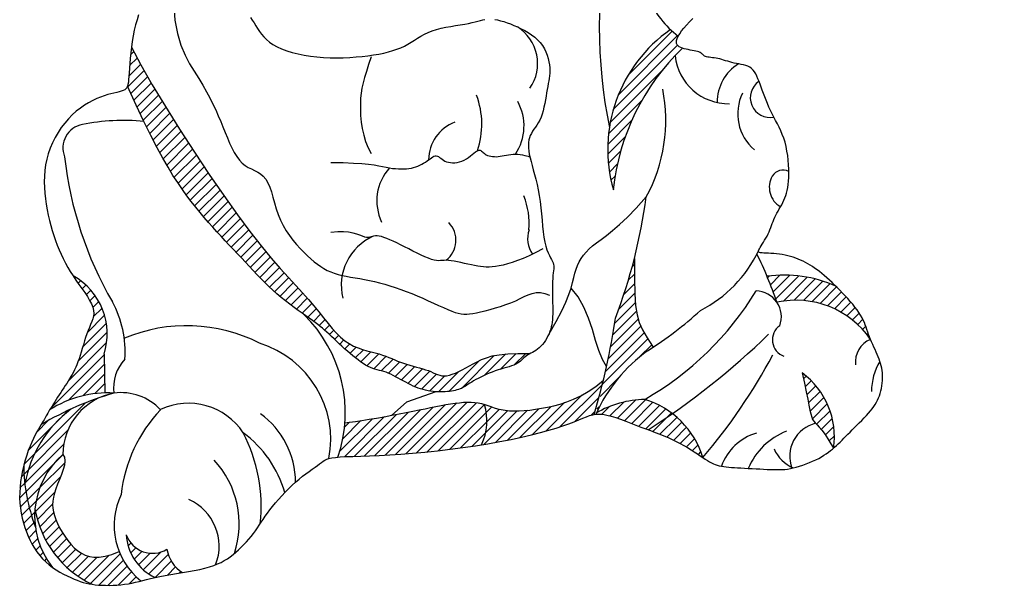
# Model space of a CAD drawing. Extents: x 282 to 549, y 1582 to 1901.
# Drawn here: x 281.8 to 548.7, y 1581.8 to 1735.2 of the extents above; entities that cross this region are included whole.
import ezdxf

# ---------------------------------------------------------------- set-up
doc = ezdxf.new("R2010")
doc.units = 0
doc.header["$LTSCALE"] = 10
doc.header["$MEASUREMENT"] = 0
for name, color, linetype in [('3', 3, 'CONTINUOUS'), ('7', 7, 'CONTINUOUS'), ('BH', 3, 'CONTINUOUS')]:
    doc.layers.add(name, color=color, linetype=linetype)
pattern_1 = [(45, (-11471.3407, 1986.247), (-1.32582521, 1.32582521), [])]

msp = doc.modelspace()

# ---------------------------------------------------------------- hatches: boundary and pattern name
at = {"layer": 'BH'}
h = msp.add_hatch(dxfattribs=at)
h.set_pattern_fill('ANSI31', color=256, scale=15, style=0)
h.set_pattern_definition(pattern_1)
h.paths.add_polyline_path([(461.65, 1727.49), (461.2, 1727.66), (460.81, 1727.86), (460.49, 1728.11), (460.24, 1728.4), (460.08, 1728.75), (460.02, 1729.15), (460.07, 1729.62), (460.24, 1730.17), (460.52, 1730.78, -0.027622), (458.43, 1732.54, 0.321557), (442.91, 1689.09, -0.17676)])
h.paths.add_polyline_path([(522.2, 1778.5, 0.099135), (523.54, 1796.69, 0.33136), (519.3, 1802.71, -0.010525), (519.6, 1801.08, -0.032999)])
h.paths.add_polyline_path([(535.22, 1826.33, -0.356332), (540.87, 1793.74), (541.37, 1794.17), (542.3, 1795.07), (543.14, 1795.99), (543.9, 1796.94), (544.59, 1797.91), (545.2, 1798.89), (545.75, 1799.89), (546.25, 1800.89), (546.69, 1801.91), (547.09, 1802.92), (547.44, 1803.94), (547.76, 1804.96), (548.03, 1805.97), (548.26, 1806.99), (548.44, 1808.01), (548.58, 1809.02), (548.68, 1810.04), (548.73, 1811.06), (548.73, 1812.08), (548.69, 1813.09), (548.6, 1814.1), (548.47, 1815.1), (548.3, 1816.09), (548.08, 1817.07), (547.82, 1818.03), (547.52, 1818.98), (547.17, 1819.91), (546.79, 1820.82), (546.36, 1821.73), (545.89, 1822.63), (545.37, 1823.54), (544.8, 1824.45), (544.18, 1825.38), (543.51, 1826.33), (542.79, 1827.31), (542.03, 1828.29), (541.25, 1829.28), (540.45, 1830.24), (539.66, 1831.17), (538.88, 1832.05), (538.14, 1832.87), (537.44, 1833.61), (536.8, 1834.26), (536.21, 1834.83), (535.65, 1835.32), (535.12, 1835.74), (534.6, 1836.09), (534.09, 1836.4), (533.56, 1836.67), (533.01, 1836.89), (532.43, 1837.1), (531.83, 1837.27), (531.22, 1837.41), (530.59, 1837.52), (529.97, 1837.6), (529.37, 1837.64), (528.78, 1837.64), (528.23, 1837.61), (527.71, 1837.54), (527.23, 1837.44), (526.77, 1837.32), (526.33, 1837.21), (525.91, 1837.1), (525.49, 1837.02), (525.08, 1836.97), (524.65, 1836.97, -0.45122), (521.54, 1802.68, 0.427534)])
h = msp.add_hatch(dxfattribs=at)
h.set_pattern_fill('ANSI31', color=256, scale=15, style=0)
h.set_pattern_definition(pattern_1)
h.paths.add_polyline_path([(398.63, 1618.67), (402.1, 1619.13), (405.53, 1619.64), (407.13, 1619.9, 0.184399), (407.96, 1630.83), (407.15, 1631.06), (406.26, 1631.26), (405.34, 1631.39), (404.36, 1631.45), (403.34, 1631.46), (402.27, 1631.42), (401.15, 1631.32), (399.99, 1631.19), (398.77, 1631.01), (397.5, 1630.8), (396.18, 1630.56), (394.79, 1630.29), (393.34, 1630), (391.82, 1629.69), (390.21, 1629.36), (388.51, 1629.01), (386.71, 1628.65), (384.81, 1628.28), (382.8, 1627.9), (380.73, 1627.52), (378.65, 1627.16), (376.63, 1626.82), (374.7, 1626.51), (372.93, 1626.25), (371.37, 1626.04), (370.08, 1625.9, -0.064331), (368.17, 1616.54), (368.8, 1616.6), (370.37, 1616.69), (372.24, 1616.76), (374.39, 1616.84), (376.79, 1616.92), (379.41, 1617.03), (382.24, 1617.16), (385.26, 1617.35), (388.44, 1617.58), (391.76, 1617.89), (395.17, 1618.25)])
h.paths.add_polyline_path([(310.75, 1595.51, 0.275653), (318.56, 1583.91), (319.86, 1584.18), (321.29, 1584.45), (322.81, 1584.71), (324.39, 1584.97), (326.01, 1585.24, -0.221741), (321.8, 1591.54, -0.474761)])
h.paths.add_polyline_path([(307.17, 1581.79), (308.23, 1581.85), (309.28, 1581.94), (310.31, 1582.06), (311.32, 1582.21), (312.3, 1582.39), (313.27, 1582.6), (314.23, 1582.84), (314.73, 1582.97, -0.129477), (308.86, 1590.9), (306.81, 1590.16), (305, 1589.67), (303.41, 1589.41), (302, 1589.38), (300.75, 1589.55), (299.61, 1589.91), (298.57, 1590.45), (297.58, 1591.14), (296.64, 1591.98), (295.73, 1592.93), (294.86, 1593.97), (294.06, 1595.08), (293.32, 1596.22), (292.66, 1597.38), (292.09, 1598.53), (291.61, 1599.63), (291.24, 1600.68), (290.98, 1601.69), (290.82, 1602.67), (290.77, 1603.64), (290.83, 1604.64), (290.99, 1605.67), (291.27, 1606.76), (291.66, 1607.93), (292.14, 1609.19), (292.68, 1610.51), (293.2, 1611.84), (293.66, 1613.15), (293.98, 1614.39), (294.1, 1615.52), (293.97, 1616.5), (293.53, 1617.29, 0.193328), (285.98, 1602.52, 0.243306), (301.47, 1582.04), (302.31, 1581.93), (303.19, 1581.85), (304.13, 1581.79), (305.11, 1581.77), (306.13, 1581.76)])
h.paths.add_polyline_path([(458.93, 1628.35, 0.088284), (451.46, 1632.22, 0.12277), (438.33, 1628.57, 0.002256), (438.17, 1628.21), (439.06, 1628.25), (440.03, 1628.18), (441.12, 1627.98), (442.31, 1627.68), (443.57, 1627.29), (444.9, 1626.84), (446.27, 1626.33), (447.66, 1625.8), (449.05, 1625.26), (450.41, 1624.72), (451.74, 1624.21), (452.38, 1623.97, 0.009524)])
h.paths.add_polyline_path([(457.81, 1621.84), (458.92, 1621.35), (460, 1620.83), (461.05, 1620.29), (462.07, 1619.72), (463.05, 1619.14), (463.99, 1618.56), (464.88, 1617.99), (465.72, 1617.44), (466.5, 1616.93), (467.22, 1616.45, 0.15465), (458.93, 1628.35, -0.009524), (452.38, 1623.97), (453.03, 1623.73), (454.28, 1623.25), (455.49, 1622.79), (456.66, 1622.32)])
h.paths.add_polyline_path([(450.84, 1651.08), (449.94, 1653.05), (449.34, 1655.15), (448.96, 1657.66), (448.76, 1660.86), (448.66, 1665.03), (448.62, 1670.46, -0.029228), (443.47, 1654.26, -0.01935), (438.24, 1628.52, -0.000914), (438.33, 1628.57, -0.127417), (452.22, 1645.42, 0.004537), (453.73, 1646.39), (452.08, 1648.95)])
h.paths.add_polyline_path([(484.63, 1665.62, -0.017688), (487.28, 1658.57, -0.304851), (512.71, 1648.48), (512.43, 1649.16), (512.17, 1649.84), (511.94, 1650.49), (511.72, 1651.14), (511.5, 1651.78), (511.27, 1652.41), (511.02, 1653.05), (510.74, 1653.71), (510.41, 1654.37), (510.02, 1655.06), (509.57, 1655.77), (509.05, 1656.5), (508.48, 1657.25), (507.87, 1658.01), (507.22, 1658.78), (506.54, 1659.55), (505.84, 1660.32), (505.12, 1661.07), (504.4, 1661.82), (503.68, 1662.55), (503.32, 1662.9, 0.142171)])
h.paths.add_polyline_path([(494.12, 1639.39), (494.77, 1636.6), (495.28, 1634.24), (495.68, 1632.27), (496, 1630.64), (496.26, 1629.32), (496.49, 1628.26), (496.73, 1627.43), (496.99, 1626.79), (497.3, 1626.27), (497.69, 1625.81), (498.18, 1625.31), (498.77, 1624.68), (499.5, 1623.82), (500.38, 1622.65), (501.43, 1621.07), (502.67, 1618.98, 0.277859)])
h.paths.add_polyline_path([(286.07, 1622.56), (285.6, 1621.64), (285.12, 1620.63), (284.64, 1619.53), (284.18, 1618.35), (283.74, 1617.08), (283.32, 1615.73), (282.94, 1614.33, 0.026563), (283.24, 1609.32, -0.189042), (295.72, 1629.56, 0.025303), (287.69, 1625.4), (287.34, 1624.81), (286.95, 1624.15), (286.52, 1623.4)], flags=17)
h.paths.add_polyline_path([(283.24, 1609.32, 0.063316), (286.07, 1597.74, -0.24983), (293.53, 1617.29, -0.289894), (303.45, 1632.66, 0.023305), (295.72, 1629.56, 0.189042)])
h.paths.add_polyline_path([(282.94, 1614.33), (282.61, 1612.88), (282.32, 1611.4), (282.1, 1609.91), (281.93, 1608.42), (281.84, 1606.94), (281.83, 1605.49), (281.9, 1604.07), (282.03, 1602.69), (282.24, 1601.33), (282.5, 1600.01), (282.83, 1598.72), (283.21, 1597.47), (283.64, 1596.26), (284.12, 1595.08), (284.65, 1593.95), (285.22, 1592.86), (285.85, 1591.81), (286.53, 1590.81), (287.26, 1589.86), (288.05, 1588.97), (288.9, 1588.13), (289.8, 1587.35), (290.75, 1586.63, -0.137992), (286.07, 1597.74, -0.09003)])
h.paths.add_polyline_path([(304.72, 1644.48, 0.359439), (296.31, 1665.72), (297.09, 1664.57), (297.9, 1663.42), (298.71, 1662.29), (299.48, 1661.18), (300.2, 1660.12), (300.82, 1659.09), (301.32, 1658.12), (301.68, 1657.2), (301.88, 1656.36), (301.93, 1655.56), (301.84, 1654.8), (301.66, 1654.06), (301.4, 1653.31), (301.09, 1652.56), (300.74, 1651.76), (300.39, 1650.92), (300.05, 1650.01), (299.72, 1649.05), (299.41, 1648.06), (299.11, 1647.06), (298.81, 1646.05), (298.52, 1645.07), (298.23, 1644.12), (297.94, 1643.22), (297.65, 1642.4), (297.35, 1641.63), (297.05, 1640.92), (296.74, 1640.25), (296.41, 1639.61), (296.08, 1639), (295.73, 1638.39), (295.37, 1637.79), (294.99, 1637.18), (294.6, 1636.56), (294.2, 1635.94), (293.79, 1635.31), (293.37, 1634.68), (292.96, 1634.06), (292.54, 1633.43), (292.14, 1632.8), (291.74, 1632.18), (291.35, 1631.57), (290.97, 1630.98), (290.62, 1630.41), (290.28, 1629.86), (289.97, 1629.35, -0.138248), (304.98, 1633.98)])
h.paths.add_polyline_path([(340.94, 1682.31), (337.22, 1687.51), (333.27, 1693.24), (329.23, 1699.3), (325.21, 1705.51), (321.37, 1711.65), (317.82, 1717.54), (314.7, 1722.98), (312.15, 1727.77), (311.97, 1726.23), (311.81, 1724.73), (311.69, 1723.32), (311.59, 1722.01), (311.51, 1720.85), (311.45, 1719.84), (311.39, 1718.99), (311.32, 1718.27), (311.22, 1717.68), (311.09, 1717.19), (313.44, 1712.07), (315.53, 1707.64), (317.41, 1703.81), (319.11, 1700.51), (320.66, 1697.67), (322.09, 1695.19), (323.43, 1693), (324.71, 1691.03), (325.97, 1689.19), (327.2, 1687.48), (328.41, 1685.87), (329.6, 1684.36), (330.77, 1682.93), (331.93, 1681.56), (333.08, 1680.24), (334.23, 1678.96), (335.36, 1677.71), (336.49, 1676.48), (337.61, 1675.27), (338.72, 1674.08), (339.82, 1672.91), (340.92, 1671.75), (342, 1670.6), (343.07, 1669.46), (344.12, 1668.32), (345.17, 1667.2), (346.22, 1666.09), (347.27, 1664.99), (348.34, 1663.91), (349.41, 1662.86), (350.51, 1661.83), (351.63, 1660.83), (352.79, 1659.86), (353.95, 1658.92), (355.12, 1658.03), (356.27, 1657.17), (357.39, 1656.36), (358.47, 1655.6), (359.48, 1654.88), (360.41, 1654.22), (361.25, 1653.62), (362.01, 1653.06), (362.71, 1652.53), (363.36, 1652.01), (363.98, 1651.51), (364.58, 1651), (365.18, 1650.47), (365.8, 1649.91), (366.45, 1649.31), (367.13, 1648.67), (367.82, 1648.01), (368.54, 1647.33), (369.26, 1646.65), (370, 1645.97), (370.74, 1645.3), (371.47, 1644.65), (372.2, 1644.04), (372.92, 1643.45), (373.64, 1642.91), (374.34, 1642.41), (375.03, 1641.95), (375.7, 1641.54), (376.36, 1641.18), (377, 1640.88), (377.63, 1640.62), (378.24, 1640.42), (378.84, 1640.24), (379.43, 1640.08), (380.03, 1639.92), (380.63, 1639.75), (381.24, 1639.56), (381.86, 1639.33), (382.5, 1639.05), (383.16, 1638.73), (383.83, 1638.38), (384.51, 1638.01), (385.2, 1637.63), (385.89, 1637.24), (386.57, 1636.86), (387.26, 1636.49), (387.94, 1636.15), (388.62, 1635.84), (389.29, 1635.55), (389.96, 1635.29), (390.63, 1635.06), (391.3, 1634.86), (391.98, 1634.68), (392.66, 1634.54), (393.34, 1634.43), (394.03, 1634.35), (394.71, 1634.29), (395.39, 1634.26), (396.05, 1634.25), (396.7, 1634.27), (397.32, 1634.29), (397.92, 1634.34), (398.49, 1634.39), (399.02, 1634.47), (399.53, 1634.55), (400.01, 1634.65), (400.47, 1634.77), (400.9, 1634.9), (401.31, 1635.05), (401.7, 1635.21), (402.07, 1635.4), (402.43, 1635.61), (402.8, 1635.83), (403.18, 1636.07), (403.57, 1636.34), (404.01, 1636.62), (404.48, 1636.92), (405.01, 1637.24), (405.59, 1637.57), (406.23, 1637.92), (406.92, 1638.28), (407.65, 1638.63), (408.41, 1638.98), (409.2, 1639.32), (410, 1639.64), (410.81, 1639.93), (411.62, 1640.2), (412.42, 1640.43), (413.19, 1640.66), (413.95, 1640.87), (414.66, 1641.08), (415.32, 1641.29), (415.93, 1641.51), (416.48, 1641.75), (416.95, 1642.02), (417.36, 1642.3), (417.72, 1642.6), (418.04, 1642.9), (418.35, 1643.2), (418.66, 1643.5), (418.97, 1643.78), (419.31, 1644.04), (419.68, 1644.29), (420.09, 1644.51), (420.3, 1644.63), (417.02, 1644.7), (414.27, 1644.6), (411.98, 1644.35), (410.08, 1643.99), (408.5, 1643.53), (407.15, 1643.01), (405.98, 1642.44), (404.91, 1641.86), (403.87, 1641.29), (402.86, 1640.74), (401.89, 1640.22), (400.95, 1639.76), (400.06, 1639.35), (399.22, 1639.02), (398.43, 1638.77), (397.69, 1638.62), (397.02, 1638.58), (396.4, 1638.63), (395.81, 1638.76), (395.23, 1638.95), (394.65, 1639.19), (394.05, 1639.46), (393.41, 1639.74), (392.73, 1640.02), (391.98, 1640.28), (391.18, 1640.53), (390.34, 1640.76), (389.47, 1641), (388.58, 1641.24), (387.7, 1641.48), (386.83, 1641.74), (385.98, 1642.01), (385.17, 1642.31), (384.39, 1642.62), (383.61, 1642.95), (382.83, 1643.28), (382.03, 1643.61), (381.19, 1643.94), (380.3, 1644.25), (379.34, 1644.55), (378.31, 1644.83), (377.2, 1645.1), (376.05, 1645.4), (374.87, 1645.75), (373.66, 1646.18), (372.44, 1646.7), (371.24, 1647.35), (370.06, 1648.14), (368.91, 1649.1), (367.79, 1650.21), (366.66, 1651.47), (365.5, 1652.85), (364.29, 1654.34), (363.01, 1655.93), (361.64, 1657.61), (360.16, 1659.34), (358.53, 1661.15), (356.74, 1663.09), (354.76, 1665.25), (352.55, 1667.72), (350.1, 1670.57), (347.36, 1673.9), (344.32, 1677.78)])
h = msp.add_hatch(dxfattribs=at)
h.set_pattern_fill('ANSI31', color=256, scale=15, style=0)
h.set_pattern_definition(pattern_1)
h.paths.add_polyline_path([(425.38, 1623.84), (427.41, 1624.45), (429.24, 1625.05), (430.87, 1625.62), (432.3, 1626.16), (433.54, 1626.66), (434.62, 1627.11), (435.59, 1627.5), (436.47, 1627.83), (437.32, 1628.06), (437.74, 1628.14, 0.012245), (440.19, 1637.35), (438.13, 1635.75), (436.06, 1634.36), (434.06, 1633.22), (432.13, 1632.29), (430.27, 1631.55), (428.47, 1630.96), (426.73, 1630.49), (425.03, 1630.11), (423.38, 1629.79), (421.77, 1629.53), (420.23, 1629.32), (418.74, 1629.18), (417.33, 1629.1), (416, 1629.08), (414.74, 1629.14), (413.58, 1629.25), (412.51, 1629.44), (411.52, 1629.68), (410.6, 1629.95), (409.71, 1630.25), (408.86, 1630.54), (408.01, 1630.82), (407.96, 1630.83, -0.184399), (407.13, 1619.9), (408.89, 1620.19), (412.12, 1620.76), (415.18, 1621.36), (418.04, 1621.97), (420.69, 1622.59), (423.14, 1623.22)])

# ---------------------------------------------------------------- linework, layer by layer
at = {"layer": '3'}
for points in [[(323.64, 1739.39), (323.97, 1735.13), (324.64, 1731.47), (325.58, 1728.35), (326.71, 1725.66), (327.95, 1723.31), (329.22, 1721.23), (330.44, 1719.3), (331.55, 1717.47), (332.55, 1715.71), (333.46, 1714.01), (334.27, 1712.36), (335.02, 1710.76), (335.72, 1709.19), (336.37, 1707.66), (336.99, 1706.14), (337.6, 1704.65), (338.2, 1703.19), (338.81, 1701.78), (339.43, 1700.45), (340.07, 1699.22), (340.74, 1698.11), (341.45, 1697.14), (342.2, 1696.33), (343.01, 1695.68), (343.85, 1695.17), (344.71, 1694.74), (345.57, 1694.34), (346.41, 1693.91), (347.21, 1693.42), (347.94, 1692.8), (348.6, 1692.01), (349.17, 1691.01), (349.67, 1689.83), (350.12, 1688.5), (350.56, 1687.05), (351, 1685.52), (351.47, 1683.96), (352.01, 1682.39), (352.62, 1680.86), (353.35, 1679.39), (354.16, 1677.99), (355.05, 1676.66), (355.99, 1675.41), (356.97, 1674.24), (357.96, 1673.14), (358.95, 1672.12), (359.92, 1671.19), (360.85, 1670.34), (361.75, 1669.57), (362.63, 1668.87), (363.51, 1668.25), (364.4, 1667.7), (365.3, 1667.22), (366.24, 1666.79), (367.21, 1666.43), (368.25, 1666.12), (369.33, 1665.86), (370.46, 1665.62), (371.64, 1665.41), (372.86, 1665.2), (374.12, 1664.99), (375.42, 1664.76), (376.74, 1664.5), (378.1, 1664.2), (379.48, 1663.86), (380.88, 1663.47), (382.31, 1663.05), (383.76, 1662.58), (385.22, 1662.07), (386.71, 1661.52), (388.21, 1660.93), (389.72, 1660.3), (391.22, 1659.64), (392.71, 1658.98), (394.14, 1658.32), (395.52, 1657.7), (396.81, 1657.12), (398, 1656.6), (399.07, 1656.17), (400.02, 1655.83), (400.85, 1655.58), (401.63, 1655.41), (402.37, 1655.33), (403.12, 1655.33), (403.91, 1655.39), (404.78, 1655.53), (405.77, 1655.72), (406.91, 1655.97), (408.16, 1656.27), (409.5, 1656.63), (410.9, 1657.02), (412.33, 1657.46), (413.74, 1657.94), (415.12, 1658.45), (416.42, 1658.99), (417.63, 1659.56), (418.76, 1660.1), (419.85, 1660.59), (420.91, 1660.96), (421.99, 1661.19), (423.11, 1661.21), (424.29, 1660.99), (425.58, 1660.48)], [(312.15, 1727.77), (314.7, 1722.98), (317.82, 1717.54), (321.37, 1711.65), (325.21, 1705.51), (329.23, 1699.3), (333.27, 1693.24), (337.22, 1687.51), (340.94, 1682.31), (344.32, 1677.78), (347.36, 1673.9), (350.1, 1670.57), (352.55, 1667.72), (354.76, 1665.25), (356.74, 1663.09), (358.53, 1661.15), (360.16, 1659.34), (361.64, 1657.61), (363.01, 1655.93), (364.29, 1654.34), (365.5, 1652.85), (366.66, 1651.47), (367.79, 1650.21), (368.91, 1649.1), (370.06, 1648.14), (371.24, 1647.35), (372.44, 1646.7), (373.66, 1646.18), (374.87, 1645.75), (376.05, 1645.4), (377.2, 1645.1), (378.31, 1644.83), (379.34, 1644.55), (380.3, 1644.25), (381.19, 1643.94), (382.03, 1643.61), (382.83, 1643.28), (383.61, 1642.95), (384.39, 1642.62), (385.17, 1642.31), (385.98, 1642.01), (386.83, 1641.74), (387.7, 1641.48), (388.58, 1641.24), (389.47, 1641), (390.34, 1640.76), (391.18, 1640.53), (391.98, 1640.28), (392.73, 1640.02), (393.41, 1639.74), (394.05, 1639.46), (394.65, 1639.19), (395.23, 1638.95), (395.81, 1638.76), (396.4, 1638.63), (397.02, 1638.58), (397.69, 1638.62), (398.43, 1638.77), (399.22, 1639.02), (400.06, 1639.35), (400.95, 1639.76), (401.89, 1640.22), (402.86, 1640.74), (403.87, 1641.29), (404.91, 1641.86), (405.98, 1642.44), (407.15, 1643.01), (408.5, 1643.53), (410.08, 1643.99), (411.98, 1644.35), (414.27, 1644.6), (417.02, 1644.7), (420.3, 1644.63)], [(448.62, 1670.46), (448.66, 1665.03), (448.76, 1660.86), (448.96, 1657.66), (449.34, 1655.15), (449.94, 1653.05), (450.84, 1651.08), (452.08, 1648.95), (453.73, 1646.39)], [(441.07, 1641.18), (439.96, 1643.05), (439, 1645.44), (438.12, 1648.19), (437.22, 1651.17), (436.19, 1654.22), (434.95, 1657.22), (433.41, 1660), (431.45, 1662.44)], [(304.72, 1644.48), (304.98, 1633.98)], [(494.12, 1639.39), (494.77, 1636.6), (495.28, 1634.24), (495.68, 1632.27), (496, 1630.64), (496.26, 1629.32), (496.49, 1628.26), (496.73, 1627.43), (496.99, 1626.79), (497.3, 1626.27), (497.69, 1625.81), (498.18, 1625.31), (498.77, 1624.68), (499.5, 1623.82), (500.38, 1622.65), (501.43, 1621.07), (502.67, 1618.98)], [(370.08, 1625.9), (371.37, 1626.04), (372.93, 1626.25), (374.7, 1626.51), (376.63, 1626.82), (378.65, 1627.16), (380.73, 1627.52), (382.8, 1627.9), (384.81, 1628.28), (386.71, 1628.65), (388.51, 1629.01), (390.21, 1629.36), (391.82, 1629.69), (393.34, 1630), (394.79, 1630.29), (396.18, 1630.56), (397.5, 1630.8), (398.77, 1631.01), (399.99, 1631.19), (401.15, 1631.32), (402.27, 1631.42), (403.34, 1631.46), (404.36, 1631.45), (405.34, 1631.39), (406.26, 1631.26), (407.15, 1631.06), (408.01, 1630.82), (408.86, 1630.54), (409.71, 1630.25), (410.6, 1629.95), (411.52, 1629.68), (412.51, 1629.44), (413.58, 1629.25), (414.74, 1629.14), (416, 1629.08), (417.33, 1629.1), (418.74, 1629.18), (420.23, 1629.32), (421.77, 1629.53), (423.38, 1629.79), (425.03, 1630.11), (426.73, 1630.49), (428.47, 1630.96), (430.27, 1631.55), (432.13, 1632.29), (434.06, 1633.22), (436.06, 1634.36), (438.13, 1635.75), (440.29, 1637.42)], [(394.71, 1634.29), (386.83, 1631.47), (382.8, 1627.9)], [(293.53, 1617.29), (293.97, 1616.5), (294.1, 1615.52), (293.98, 1614.39), (293.66, 1613.15), (293.2, 1611.84), (292.68, 1610.51), (292.14, 1609.19), (291.66, 1607.93), (291.27, 1606.76), (290.99, 1605.67), (290.83, 1604.64), (290.77, 1603.64), (290.82, 1602.67), (290.98, 1601.69), (291.24, 1600.68), (291.61, 1599.63), (292.09, 1598.53), (292.66, 1597.38), (293.32, 1596.22), (294.06, 1595.08), (294.86, 1593.97), (295.73, 1592.93), (296.64, 1591.98), (297.58, 1591.14), (298.57, 1590.45), (299.61, 1589.91), (300.75, 1589.55), (302, 1589.38), (303.41, 1589.41), (305, 1589.67), (306.81, 1590.16), (308.86, 1590.9)]]:
    msp.add_lwpolyline(points, dxfattribs=at)
msp.add_lwpolyline([(420.03, 1678.22, 0.112317), (418.64, 1687.42, 0.112317)], format="xyb", dxfattribs=at)
for centre, radius, start, end in [((578.13, 1733.35), 139.02, 168.637, 191.3632), ((475.36, 1750.54), 24.71, 202.2431, 233.089), ((410.62, 1723.34), 11.75, 325.4537, 57.6635), ((474.15, 1727.03), 14.58, 186.1242, 271.1368), ((483.42, 1712.81), 12.35, 121.9534, 180.116), ((485.44, 1714.07), 5.36, 124.0881, 281.0135), ((384.83, 1706.85), 22.4, 341.3919, 20.6074), ((489.48, 1709.68), 12.82, 153.7609, 229.7988), ((404.94, 1706.4), 13.74, 326.1161, 28.9943), ((299.99, 1700.48), 6.43, 100.3053, 202.1316), ((309.99, 1650.47), 57.43, 84.4656, 101.1959), ((403.81, 1697.1), 11.03, 110.8681, 179.3), ((393.17, 1708.86), 99.72, 186.2142, 210.2054), ((491.33, 1689.75), 6.1, 149.9433, 240.0838), ((488.99, 1690.96), 3.48, 63.6976, 147.9375), ((307.62, 1706.34), 145.49, 339.025, 352.4183), ((393.37, 1675.38), 6.85, 307.6039, 44.3915), ((427.12, 1675.86), 7.47, 161.5187, 214.5867), ((386.3, 1624.65), 106.52, 18.5673, 26.2254), ((287.65, 1650.01), 17.95, 342.0614, 61.143), ((489.29, 1632.06), 33.88, 65.543, 97.9093), ((409.48, 1705.54), 84.48, 299.7989, 328.6927), ((481.47, 1654.61), 7.03, 340.0399, 88.4454), ((282.24, 1645.09), 28.24, 355.9697, 28.7795), ((492.49, 1634.61), 24.51, 34.4543, 102.2699), ((332.92, 1628.6), 37.26, 341.1113, 45.6327), ((250.94, 1682.78), 194.63, 343.6933, 351.572), ((490.78, 1648.35), 4.71, 125.0536, 250.4922), ((340.79, 1797.87), 206.63, 302.6886, 314.2829), ((515.13, 1642.42), 6.53, 111.8127, 187.2787), ((477.81, 1610.19), 43.55, 125.9907, 155.5529), ((346, 1719.45), 159.07, 319.6452, 331.8037), ((318.31, 1635.46), 11, 135.9341, 187.9632), ((527.95, 1634.58), 14.97, 148.0132, 180.7766), ((481.45, 1622.08), 21.45, 351.6815, 53.7953), ((332.81, 1548.19), 89.43, 106.4981, 120.3053), ((305.68, 1605.05), 28.94, 86.5685, 122.8834), ((310.63, 1617.14), 17.1, 100.8364, 179.4954), ((309.32, 1619.27), 14.78, 43.3977, 97.388), ((327.68, 1613.42), 17.73, 33.2355, 115.4583), ((393.24, 1626.45), 15.37, 334.7637, 16.491), ((452.23, 1604.06), 28.18, 91.5614, 119.8195), ((444.3, 1609.32), 24, 17.289, 72.6343), ((315.29, 1603.53), 32.56, 126.9446, 169.7647), ((348.84, 1602.08), 39.7, 136.4616, 173.6845), ((333.37, 1609.51), 23.34, 0.6492, 53.7641), ((500, 1616.75), 9.24, 103.8743, 200.3811), ((303.6, 1603.14), 43.75, 353.8849, 27.2011), ((324.61, 1598.72), 30.28, 15.7301, 53.7427), ((485.95, 1609.14), 14.58, 106.869, 160.1472), ((496.63, 1606.28), 18.56, 111.2592, 157.0906), ((495.68, 1622.8), 10, 203.7722, 246.7132), ((308.14, 1600.51), 22.25, 131.0515, 218.5868), ((316.09, 1598.45), 25.32, 341.52, 43.1189), ((330.2, 1614.64), 47.26, 180.3714, 200.9493), ((326.85, 1598.08), 19.37, 154.4032, 231.2692), ((322.08, 1592.4), 13.88, 338.7075, 65.989), ((313.53, 1607.25), 27.95, 189.7412, 244.4399), ((324.37, 1596.26), 13.65, 183.1522, 244.7964), ((317.89, 1598.03), 7.58, 199.4644, 301.0505), ((330.66, 1592.9), 8.96, 188.7196, 238.7298)]:
    msp.add_arc(centre, radius, start, end, dxfattribs=at)
at = {"layer": '7'}
for points in [[(314.1, 1736.52), (313.67, 1735.21), (313.28, 1733.84), (312.93, 1732.39), (312.63, 1730.88), (312.37, 1729.33), (312.15, 1727.77), (311.97, 1726.23), (311.81, 1724.73), (311.69, 1723.32), (311.59, 1722.01), (311.51, 1720.85), (311.45, 1719.84), (311.39, 1718.99), (311.32, 1718.27), (311.22, 1717.68), (311.09, 1717.19), (310.91, 1716.79), (310.66, 1716.47), (310.34, 1716.22), (309.92, 1716.01), (309.41, 1715.83), (308.83, 1715.67), (308.16, 1715.51), (307.41, 1715.34), (306.6, 1715.14), (305.72, 1714.9), (304.77, 1714.61), (303.77, 1714.25), (302.73, 1713.82), (301.65, 1713.31), (300.54, 1712.71), (299.43, 1712.03), (298.31, 1711.26), (297.2, 1710.39), (296.12, 1709.43), (295.08, 1708.36), (294.07, 1707.2), (293.13, 1705.95), (292.25, 1704.64), (291.44, 1703.26), (290.72, 1701.83), (290.09, 1700.37), (289.57, 1698.87), (289.17, 1697.36), (288.87, 1695.83), (288.67, 1694.3), (288.55, 1692.76), (288.52, 1691.22), (288.57, 1689.69), (288.67, 1688.16), (288.83, 1686.65), (289.04, 1685.15), (289.29, 1683.68), (289.58, 1682.22), (289.91, 1680.79), (290.28, 1679.39), (290.67, 1678.01), (291.1, 1676.67), (291.55, 1675.35), (292.03, 1674.07), (292.53, 1672.82), (293.06, 1671.6), (293.63, 1670.4), (294.23, 1669.21), (294.88, 1668.04), (295.57, 1666.88), (296.31, 1665.72), (297.09, 1664.57), (297.9, 1663.42), (298.71, 1662.29), (299.48, 1661.18), (300.2, 1660.12), (300.82, 1659.09), (301.32, 1658.12), (301.68, 1657.2), (301.88, 1656.36), (301.93, 1655.56), (301.84, 1654.8), (301.66, 1654.06), (301.4, 1653.31), (301.09, 1652.56), (300.74, 1651.76), (300.39, 1650.92), (300.05, 1650.01), (299.72, 1649.05), (299.41, 1648.06), (299.11, 1647.06), (298.81, 1646.05), (298.52, 1645.07), (298.23, 1644.12), (297.94, 1643.22), (297.65, 1642.4), (297.35, 1641.63), (297.05, 1640.92), (296.74, 1640.25), (296.41, 1639.61), (296.08, 1639), (295.73, 1638.39), (295.37, 1637.79), (294.99, 1637.18), (294.6, 1636.56), (294.2, 1635.94), (293.79, 1635.31), (293.37, 1634.68), (292.96, 1634.06), (292.54, 1633.43), (292.14, 1632.8), (291.74, 1632.18), (291.35, 1631.57), (290.97, 1630.98), (290.62, 1630.41), (290.28, 1629.86), (289.97, 1629.35), (289.69, 1628.88), (289.44, 1628.45), (289.22, 1628.07), (289.02, 1627.72), (288.83, 1627.39), (288.65, 1627.06), (288.45, 1626.71), (288.23, 1626.33), (287.98, 1625.9), (287.69, 1625.4), (287.34, 1624.81), (286.95, 1624.15), (286.52, 1623.4), (286.07, 1622.56), (285.6, 1621.64), (285.12, 1620.63), (284.64, 1619.53), (284.18, 1618.35), (283.74, 1617.08), (283.32, 1615.73), (282.94, 1614.33), (282.61, 1612.88), (282.32, 1611.4), (282.1, 1609.91), (281.93, 1608.42), (281.84, 1606.94), (281.83, 1605.49), (281.9, 1604.07), (282.03, 1602.69), (282.24, 1601.33), (282.5, 1600.01), (282.83, 1598.72), (283.21, 1597.47), (283.64, 1596.26), (284.12, 1595.08), (284.65, 1593.95), (285.22, 1592.86), (285.85, 1591.81), (286.53, 1590.81), (287.26, 1589.86), (288.05, 1588.97), (288.9, 1588.13), (289.8, 1587.35), (290.75, 1586.63), (291.73, 1585.97), (292.72, 1585.36), (293.72, 1584.81), (294.71, 1584.31), (295.67, 1583.86), (296.58, 1583.46), (297.45, 1583.12), (298.28, 1582.82), (299.08, 1582.57), (299.87, 1582.35), (300.66, 1582.18), (301.47, 1582.04), (302.31, 1581.93), (303.19, 1581.85), (304.13, 1581.79), (305.11, 1581.77), (306.13, 1581.76), (307.17, 1581.79), (308.23, 1581.85), (309.28, 1581.94), (310.31, 1582.06), (311.32, 1582.21), (312.3, 1582.39), (313.27, 1582.6), (314.23, 1582.84), (315.22, 1583.09), (316.26, 1583.36), (317.37, 1583.63), (318.56, 1583.91), (319.86, 1584.18), (321.29, 1584.45), (322.81, 1584.71), (324.39, 1584.97), (326.01, 1585.24), (327.62, 1585.51), (329.19, 1585.8), (330.69, 1586.1), (332.09, 1586.43), (333.35, 1586.78), (334.49, 1587.15), (335.53, 1587.56), (336.48, 1588), (337.36, 1588.47), (338.18, 1588.98), (338.96, 1589.52), (339.73, 1590.11), (340.48, 1590.73), (341.23, 1591.4), (341.96, 1592.09), (342.68, 1592.81), (343.37, 1593.54), (344.03, 1594.29), (344.66, 1595.05), (345.25, 1595.81), (345.81, 1596.57), (346.33, 1597.32), (346.85, 1598.09), (347.36, 1598.87), (347.89, 1599.67), (348.45, 1600.49), (349.05, 1601.34), (349.7, 1602.23), (350.43, 1603.16), (351.22, 1604.12), (352.06, 1605.09), (352.94, 1606.07), (353.86, 1607.04), (354.8, 1607.99), (355.75, 1608.9), (356.71, 1609.77), (357.67, 1610.58), (358.61, 1611.34), (359.52, 1612.04), (360.39, 1612.68), (361.21, 1613.27), (361.97, 1613.8), (362.64, 1614.28), (363.23, 1614.71), (363.73, 1615.09), (364.18, 1615.42), (364.63, 1615.71), (365.14, 1615.96), (365.76, 1616.17), (366.54, 1616.34), (367.54, 1616.48), (368.8, 1616.6), (370.37, 1616.69), (372.24, 1616.76), (374.39, 1616.84), (376.79, 1616.92), (379.41, 1617.03), (382.24, 1617.16), (385.26, 1617.35), (388.44, 1617.58), (391.76, 1617.89), (395.17, 1618.25), (398.63, 1618.67), (402.1, 1619.13), (405.53, 1619.64), (408.89, 1620.19), (412.12, 1620.76), (415.18, 1621.36), (418.04, 1621.97), (420.69, 1622.59), (423.14, 1623.22), (425.38, 1623.84), (427.41, 1624.45), (429.24, 1625.05), (430.87, 1625.62), (432.3, 1626.16), (433.54, 1626.66), (434.62, 1627.11), (435.59, 1627.5), (436.47, 1627.83), (437.32, 1628.06), (438.17, 1628.21), (439.06, 1628.25), (440.03, 1628.18), (441.12, 1627.98), (442.31, 1627.68), (443.57, 1627.29), (444.9, 1626.84), (446.27, 1626.33), (447.66, 1625.8), (449.05, 1625.26), (450.41, 1624.72), (451.74, 1624.21), (453.03, 1623.73), (454.28, 1623.25), (455.49, 1622.79), (456.66, 1622.32), (457.81, 1621.84), (458.92, 1621.35), (460, 1620.83), (461.05, 1620.29), (462.07, 1619.72), (463.05, 1619.14), (463.99, 1618.56), (464.88, 1617.99), (465.72, 1617.44), (466.5, 1616.93), (467.22, 1616.45), (467.87, 1616.02), (468.47, 1615.65), (469.03, 1615.31), (469.57, 1615.02), (470.08, 1614.77), (470.59, 1614.56), (471.12, 1614.37), (471.66, 1614.22), (472.24, 1614.09), (472.86, 1613.99), (473.51, 1613.9), (474.22, 1613.83), (474.97, 1613.77), (475.77, 1613.71), (476.63, 1613.66), (477.54, 1613.61), (478.51, 1613.56), (479.53, 1613.5), (480.58, 1613.44), (481.63, 1613.39), (482.68, 1613.33), (483.7, 1613.28), (484.69, 1613.23), (485.62, 1613.19), (486.47, 1613.16), (487.27, 1613.15), (488.03, 1613.15), (488.76, 1613.18), (489.48, 1613.23), (490.2, 1613.32), (490.95, 1613.44), (491.73, 1613.61), (492.56, 1613.83), (493.43, 1614.09), (494.32, 1614.38), (495.22, 1614.71), (496.11, 1615.06), (496.99, 1615.44), (497.84, 1615.82), (498.64, 1616.22), (499.38, 1616.63), (500.06, 1617.04), (500.7, 1617.45), (501.3, 1617.88), (501.87, 1618.31), (502.41, 1618.75), (502.93, 1619.21), (503.44, 1619.67), (503.95, 1620.15), (504.45, 1620.65), (504.97, 1621.15), (505.48, 1621.68), (506.02, 1622.22), (506.57, 1622.78), (507.14, 1623.36), (507.74, 1623.96), (508.36, 1624.58), (509.01, 1625.22), (509.66, 1625.87), (510.31, 1626.53), (510.95, 1627.18), (511.57, 1627.83), (512.15, 1628.47), (512.68, 1629.09), (513.16, 1629.69), (513.59, 1630.28), (513.97, 1630.86), (514.3, 1631.43), (514.6, 1632.01), (514.86, 1632.6), (515.09, 1633.21), (515.3, 1633.85), (515.48, 1634.51), (515.64, 1635.19), (515.77, 1635.89), (515.87, 1636.6), (515.94, 1637.31), (515.98, 1638.02), (515.98, 1638.72), (515.95, 1639.39), (515.88, 1640.05), (515.77, 1640.68), (515.63, 1641.3), (515.45, 1641.91), (515.25, 1642.51), (515.02, 1643.12), (514.77, 1643.75), (514.5, 1644.38), (514.22, 1645.04), (513.92, 1645.71), (513.61, 1646.4), (513.3, 1647.09), (513, 1647.79), (512.71, 1648.48), (512.43, 1649.16), (512.17, 1649.84), (511.94, 1650.49), (511.72, 1651.14), (511.5, 1651.78), (511.27, 1652.41), (511.02, 1653.05), (510.74, 1653.71), (510.41, 1654.37), (510.02, 1655.06), (509.57, 1655.77), (509.05, 1656.5), (508.48, 1657.25), (507.87, 1658.01), (507.22, 1658.78), (506.54, 1659.55), (505.84, 1660.32), (505.12, 1661.07), (504.4, 1661.82), (503.68, 1662.55), (502.96, 1663.25), (502.25, 1663.94), (501.54, 1664.6), (500.84, 1665.23), (500.15, 1665.83), (499.48, 1666.39), (498.82, 1666.91), (498.18, 1667.4), (497.54, 1667.85), (496.92, 1668.27), (496.29, 1668.66), (495.66, 1669.03), (495.03, 1669.37), (494.39, 1669.7), (493.74, 1670), (493.07, 1670.29), (492.39, 1670.56), (491.69, 1670.8), (490.98, 1671.02), (490.25, 1671.21), (489.5, 1671.38), (488.74, 1671.52), (487.97, 1671.62), (487.19, 1671.71), (486.42, 1671.77), (485.68, 1671.81), (484.98, 1671.85), (484.34, 1671.88), (483.77, 1671.9), (483.28, 1671.94), (482.89, 1671.98), (482.6, 1672.03), (482.4, 1672.11), (482.28, 1672.22), (482.24, 1672.37), (482.27, 1672.56), (482.37, 1672.8), (482.54, 1673.1), (482.75, 1673.46), (483.02, 1673.89), (483.32, 1674.35), (483.64, 1674.86), (483.97, 1675.4), (484.3, 1675.96), (484.62, 1676.53), (484.92, 1677.11), (485.18, 1677.69), (485.42, 1678.26), (485.63, 1678.82), (485.84, 1679.39), (486.05, 1679.95), (486.26, 1680.51), (486.49, 1681.07), (486.74, 1681.63), (487.01, 1682.19), (487.31, 1682.75), (487.63, 1683.32), (487.95, 1683.89), (488.28, 1684.46), (488.61, 1685.05), (488.92, 1685.64), (489.21, 1686.25), (489.48, 1686.87), (489.72, 1687.51), (489.93, 1688.19), (490.11, 1688.91), (490.26, 1689.68), (490.38, 1690.52), (490.47, 1691.43), (490.52, 1692.42), (490.54, 1693.5), (490.52, 1694.66), (490.46, 1695.86), (490.36, 1697.1), (490.22, 1698.35), (490.03, 1699.6), (489.79, 1700.81), (489.5, 1701.98), (489.15, 1703.08), (488.76, 1704.12), (488.34, 1705.11), (487.89, 1706.07), (487.42, 1707), (486.94, 1707.91), (486.47, 1708.81), (486, 1709.71), (485.56, 1710.63), (485.13, 1711.55), (484.73, 1712.48), (484.34, 1713.4), (483.98, 1714.31), (483.63, 1715.2), (483.31, 1716.08), (483, 1716.92), (482.72, 1717.73), (482.44, 1718.51), (482.16, 1719.23), (481.88, 1719.91), (481.57, 1720.53), (481.23, 1721.09), (480.86, 1721.57), (480.43, 1721.99), (479.95, 1722.32), (479.41, 1722.59), (478.84, 1722.81), (478.23, 1722.98), (477.61, 1723.12), (476.97, 1723.24), (476.34, 1723.36), (475.71, 1723.49), (475.11, 1723.63), (474.52, 1723.79), (473.95, 1723.95), (473.39, 1724.12), (472.85, 1724.28), (472.32, 1724.44), (471.8, 1724.58), (471.29, 1724.7), (470.78, 1724.79), (470.29, 1724.87), (469.81, 1724.93), (469.37, 1724.99), (468.95, 1725.04), (468.56, 1725.1), (468.22, 1725.18), (467.93, 1725.27), (467.68, 1725.39), (467.48, 1725.53), (467.29, 1725.69), (467.11, 1725.85), (466.93, 1726.02), (466.71, 1726.18), (466.46, 1726.34), (466.14, 1726.48), (465.76, 1726.61), (465.32, 1726.72), (464.83, 1726.82), (464.3, 1726.91), (463.76, 1727.01), (463.21, 1727.11), (462.66, 1727.22), (462.14, 1727.34), (461.65, 1727.49), (461.2, 1727.66), (460.81, 1727.86), (460.49, 1728.11), (460.24, 1728.4), (460.08, 1728.75), (460.02, 1729.15), (460.07, 1729.62), (460.24, 1730.17), (460.52, 1730.78), (460.92, 1731.45), (461.43, 1732.18), (462.04, 1732.97), (462.76, 1733.79), (463.58, 1734.65), (464.5, 1735.55)], [(410.74, 1735.32), (411.51, 1735.17), (412.33, 1734.97), (413.18, 1734.72), (414.07, 1734.42), (414.99, 1734.08), (415.94, 1733.69), (416.91, 1733.27), (417.89, 1732.8), (418.86, 1732.3), (419.82, 1731.75), (420.73, 1731.15), (421.59, 1730.5), (422.38, 1729.8), (423.09, 1729.04), (423.7, 1728.23), (424.21, 1727.38), (424.64, 1726.5), (424.98, 1725.6), (425.24, 1724.71), (425.44, 1723.83), (425.58, 1722.98), (425.65, 1722.17), (425.68, 1721.41), (425.66, 1720.69), (425.6, 1720), (425.52, 1719.31), (425.4, 1718.61), (425.27, 1717.89), (425.13, 1717.13), (424.98, 1716.3), (424.82, 1715.41), (424.67, 1714.46), (424.5, 1713.48), (424.31, 1712.48), (424.1, 1711.49), (423.87, 1710.52), (423.6, 1709.6), (423.29, 1708.75), (422.94, 1707.99), (422.56, 1707.29), (422.17, 1706.66), (421.76, 1706.06), (421.37, 1705.5), (421, 1704.95), (420.67, 1704.4), (420.39, 1703.83), (420.17, 1703.23), (420.01, 1702.6), (419.91, 1701.92), (419.88, 1701.2), (419.9, 1700.43), (419.98, 1699.6), (420.12, 1698.72), (420.32, 1697.77), (420.58, 1696.74), (420.87, 1695.65), (421.2, 1694.49), (421.54, 1693.25), (421.89, 1691.93), (422.23, 1690.54), (422.54, 1689.07), (422.82, 1687.52), (423.05, 1685.89), (423.24, 1684.21), (423.41, 1682.52), (423.56, 1680.84), (423.71, 1679.21), (423.88, 1677.65), (424.07, 1676.21), (424.3, 1674.92), (424.58, 1673.79), (424.89, 1672.82), (425.22, 1671.99), (425.55, 1671.28), (425.87, 1670.67), (426.16, 1670.14), (426.41, 1669.67), (426.6, 1669.25), (426.71, 1668.86), (426.77, 1668.47), (426.77, 1668.06), (426.73, 1667.62), (426.67, 1667.12), (426.6, 1666.54), (426.52, 1665.87), (426.46, 1665.07), (426.42, 1664.15), (426.41, 1663.12), (426.4, 1662.01), (426.41, 1660.85), (426.43, 1659.68), (426.44, 1658.52), (426.46, 1657.41), (426.46, 1656.38), (426.46, 1655.44), (426.43, 1654.6), (426.39, 1653.84), (426.32, 1653.14), (426.22, 1652.48), (426.09, 1651.86), (425.93, 1651.25), (425.72, 1650.65), (425.47, 1650.04), (425.18, 1649.42), (424.86, 1648.82), (424.5, 1648.22), (424.11, 1647.66), (423.7, 1647.12), (423.27, 1646.64), (422.82, 1646.2), (422.36, 1645.83), (421.89, 1645.5), (421.42, 1645.22), (420.96, 1644.97), (420.51, 1644.74), (420.09, 1644.51), (419.68, 1644.29), (419.31, 1644.04), (418.97, 1643.78), (418.66, 1643.5), (418.35, 1643.2), (418.04, 1642.9), (417.72, 1642.6), (417.36, 1642.3), (416.95, 1642.02), (416.48, 1641.75), (415.93, 1641.51), (415.32, 1641.29), (414.66, 1641.08), (413.95, 1640.87), (413.19, 1640.66), (412.42, 1640.43), (411.62, 1640.2), (410.81, 1639.93), (410, 1639.64), (409.2, 1639.32), (408.41, 1638.98), (407.65, 1638.63), (406.92, 1638.28), (406.23, 1637.92), (405.59, 1637.57), (405.01, 1637.24), (404.48, 1636.92), (404.01, 1636.62), (403.57, 1636.34), (403.18, 1636.07), (402.8, 1635.83), (402.43, 1635.61), (402.07, 1635.4), (401.7, 1635.21), (401.31, 1635.05), (400.9, 1634.9), (400.47, 1634.77), (400.01, 1634.65), (399.53, 1634.55), (399.02, 1634.47), (398.49, 1634.39), (397.92, 1634.34), (397.32, 1634.29), (396.7, 1634.27), (396.05, 1634.25), (395.39, 1634.26), (394.71, 1634.29), (394.03, 1634.35), (393.34, 1634.43), (392.66, 1634.54), (391.98, 1634.68), (391.3, 1634.86), (390.63, 1635.06), (389.96, 1635.29), (389.29, 1635.55), (388.62, 1635.84), (387.94, 1636.15), (387.26, 1636.49), (386.57, 1636.86), (385.89, 1637.24), (385.2, 1637.63), (384.51, 1638.01), (383.83, 1638.38), (383.16, 1638.73), (382.5, 1639.05), (381.86, 1639.33), (381.24, 1639.56), (380.63, 1639.75), (380.03, 1639.92), (379.43, 1640.08), (378.84, 1640.24), (378.24, 1640.42), (377.63, 1640.62), (377, 1640.88), (376.36, 1641.18), (375.7, 1641.54), (375.03, 1641.95), (374.34, 1642.41), (373.64, 1642.91), (372.92, 1643.45), (372.2, 1644.04), (371.47, 1644.65), (370.74, 1645.3), (370, 1645.97), (369.26, 1646.65), (368.54, 1647.33), (367.82, 1648.01), (367.13, 1648.67), (366.45, 1649.31), (365.8, 1649.91), (365.18, 1650.47), (364.58, 1651), (363.98, 1651.51), (363.36, 1652.01), (362.71, 1652.53), (362.01, 1653.06), (361.25, 1653.62), (360.41, 1654.22), (359.48, 1654.88), (358.47, 1655.6), (357.39, 1656.36), (356.27, 1657.17), (355.12, 1658.03), (353.95, 1658.92), (352.79, 1659.86), (351.63, 1660.83), (350.51, 1661.83), (349.41, 1662.86), (348.34, 1663.91), (347.27, 1664.99), (346.22, 1666.09), (345.17, 1667.2), (344.12, 1668.32), (343.07, 1669.46), (342, 1670.6), (340.92, 1671.75), (339.82, 1672.91), (338.72, 1674.08), (337.61, 1675.27), (336.49, 1676.48), (335.36, 1677.71), (334.23, 1678.96), (333.08, 1680.24), (331.93, 1681.56), (330.77, 1682.93), (329.6, 1684.36), (328.41, 1685.87), (327.2, 1687.48), (325.97, 1689.19), (324.71, 1691.03), (323.43, 1693), (322.09, 1695.19), (320.66, 1697.67), (319.11, 1700.51), (317.41, 1703.81), (315.53, 1707.64), (313.44, 1712.07), (311.09, 1717.19)], [(344.42, 1735.86), (344.94, 1735.12), (345.43, 1734.37), (345.9, 1733.6), (346.38, 1732.83), (346.88, 1732.07), (347.43, 1731.31), (348.05, 1730.57), (348.77, 1729.85), (349.59, 1729.16), (350.55, 1728.5), (351.67, 1727.89), (352.92, 1727.33), (354.3, 1726.82), (355.79, 1726.36), (357.37, 1725.96), (359.03, 1725.62), (360.74, 1725.34), (362.5, 1725.13), (364.28, 1724.99), (366.07, 1724.91), (367.86, 1724.89), (369.64, 1724.92), (371.39, 1725), (373.1, 1725.12), (374.75, 1725.28), (376.33, 1725.47), (377.83, 1725.68), (379.26, 1725.93), (380.6, 1726.2), (381.87, 1726.51), (383.07, 1726.85), (384.2, 1727.22), (385.25, 1727.64), (386.25, 1728.1), (387.18, 1728.6), (388.07, 1729.13), (388.94, 1729.68), (389.82, 1730.23), (390.71, 1730.77), (391.65, 1731.29), (392.65, 1731.78), (393.74, 1732.21), (394.92, 1732.58), (396.19, 1732.9), (397.5, 1733.18), (398.82, 1733.42), (400.13, 1733.64), (401.39, 1733.84), (402.58, 1734.03), (403.66, 1734.23), (404.6, 1734.44), (405.43, 1734.65), (406.17, 1734.85), (406.84, 1735.04), (407.47, 1735.2), (408.08, 1735.33)], [(377.21, 1725.2), (376.5, 1723.08), (375.91, 1721.22), (375.42, 1719.57), (375.02, 1718.07), (374.71, 1716.67), (374.49, 1715.3), (374.34, 1713.92), (374.27, 1712.46), (374.27, 1710.88), (374.35, 1709.21), (374.52, 1707.46), (374.79, 1705.69), (375.18, 1703.91), (375.71, 1702.17), (376.38, 1700.49), (377.21, 1698.91)], [(366.28, 1696.49), (369.61, 1696.45), (372.37, 1696.35), (374.64, 1696.2), (376.5, 1696.02), (378.01, 1695.82), (379.26, 1695.6), (380.31, 1695.39), (381.26, 1695.2), (382.15, 1695.04), (383, 1694.91), (383.82, 1694.82), (384.61, 1694.76), (385.37, 1694.73), (386.09, 1694.74), (386.79, 1694.79), (387.46, 1694.87), (388.11, 1694.99), (388.73, 1695.14), (389.32, 1695.33), (389.89, 1695.54), (390.44, 1695.78), (390.95, 1696.04), (391.45, 1696.32), (391.92, 1696.62), (392.36, 1696.93), (392.78, 1697.23), (393.18, 1697.53), (393.55, 1697.79), (393.91, 1698.01), (394.25, 1698.18), (394.57, 1698.29), (394.88, 1698.31), (395.18, 1698.24), (395.48, 1698.09), (395.78, 1697.89), (396.09, 1697.65), (396.43, 1697.39), (396.79, 1697.13), (397.2, 1696.89), (397.65, 1696.69), (398.16, 1696.54), (398.71, 1696.45), (399.3, 1696.42), (399.92, 1696.44), (400.55, 1696.53), (401.19, 1696.68), (401.82, 1696.89), (402.44, 1697.16), (403.04, 1697.49), (403.6, 1697.86), (404.14, 1698.26), (404.63, 1698.65), (405.1, 1699.02), (405.52, 1699.35), (405.89, 1699.61), (406.22, 1699.79), (406.5, 1699.86), (406.74, 1699.85), (406.96, 1699.76), (407.16, 1699.61), (407.37, 1699.42), (407.59, 1699.21), (407.83, 1698.99), (408.11, 1698.78), (408.44, 1698.59), (408.81, 1698.43), (409.22, 1698.29), (409.67, 1698.19), (410.14, 1698.11), (410.64, 1698.08), (411.16, 1698.07), (411.69, 1698.1), (412.22, 1698.17), (412.76, 1698.26), (413.32, 1698.37), (413.89, 1698.49), (414.47, 1698.59), (415.07, 1698.68), (415.7, 1698.73), (416.34, 1698.74), (417.01, 1698.71), (417.67, 1698.63), (418.31, 1698.53), (418.89, 1698.41), (419.39, 1698.3), (419.78, 1698.2), (420.03, 1698.13), (420.12, 1698.1)], [(425.47, 1650.04), (427.42, 1653.36), (428.92, 1656.21), (430.05, 1658.63), (430.87, 1660.69), (431.45, 1662.44), (431.87, 1663.94), (432.19, 1665.25), (432.48, 1666.43), (432.81, 1667.52), (433.19, 1668.55), (433.64, 1669.52), (434.17, 1670.44), (434.79, 1671.33), (435.51, 1672.18), (436.34, 1673.03), (437.29, 1673.86), (438.39, 1674.71), (439.64, 1675.64), (441.07, 1676.73), (442.72, 1678.04), (444.59, 1679.66), (446.72, 1681.67), (449.13, 1684.14), (451.84, 1687.14)], [(423.76, 1673.03), (421.86, 1672.04), (420.08, 1671.19), (418.42, 1670.48), (416.89, 1669.88), (415.48, 1669.39), (414.18, 1668.99), (413, 1668.68), (411.92, 1668.44), (410.95, 1668.27), (410.05, 1668.16), (409.22, 1668.1), (408.43, 1668.1), (407.67, 1668.14), (406.9, 1668.23), (406.11, 1668.35), (405.28, 1668.51), (404.39, 1668.7), (403.46, 1668.91), (402.51, 1669.13), (401.56, 1669.35), (400.63, 1669.54), (399.74, 1669.72), (398.92, 1669.85), (398.19, 1669.93), (397.56, 1669.95), (397, 1669.93), (396.49, 1669.89), (396, 1669.86), (395.49, 1669.85), (394.95, 1669.89), (394.33, 1670), (393.6, 1670.2), (392.76, 1670.5), (391.8, 1670.9), (390.76, 1671.38), (389.66, 1671.91), (388.53, 1672.47), (387.39, 1673.05), (386.26, 1673.62), (385.17, 1674.17), (384.14, 1674.68), (383.17, 1675.14), (382.27, 1675.55), (381.44, 1675.89), (380.68, 1676.18), (379.99, 1676.39), (379.37, 1676.54), (378.83, 1676.6), (378.35, 1676.59), (377.94, 1676.52), (377.56, 1676.42), (377.19, 1676.31), (376.82, 1676.21), (376.42, 1676.16), (375.97, 1676.16), (375.45, 1676.26), (374.85, 1676.47), (374.13, 1676.74), (373.28, 1677.04), (372.28, 1677.33), (371.1, 1677.56), (369.72, 1677.69), (368.12, 1677.67), (366.28, 1677.48)]]:
    msp.add_lwpolyline(points, dxfattribs=at)
for centre, radius, start, end in [((413.72, 1707.93), 43.42, 331.3967, 11.2578), ((392.23, 1686.08), 13.49, 138.3811, 205.3463), ((383.65, 1663.16), 14.56, 113.9168, 193.8314), ((450.68, 1687.48), 34.94, 297.0434, 334.7241), ((399.73, 1729.15), 98.82, 302.0855, 312.5573), ((327.17, 1608.66), 43.55, 63.0654, 112.8798), ((338.79, 1621.26), 27.45, 349.3007, 72.8142)]:
    msp.add_arc(centre, radius, start, end, dxfattribs=at)
at = {"layer": 'BH'}
for centre, radius, start, end in [((480.96, 1700), 39.57, 124.6894, 195.9915), ((504.88, 1682.62), 62.31, 133.9378, 174.0339)]:
    msp.add_arc(centre, radius, start, end, dxfattribs=at)

doc.saveas('drawing.dxf')
